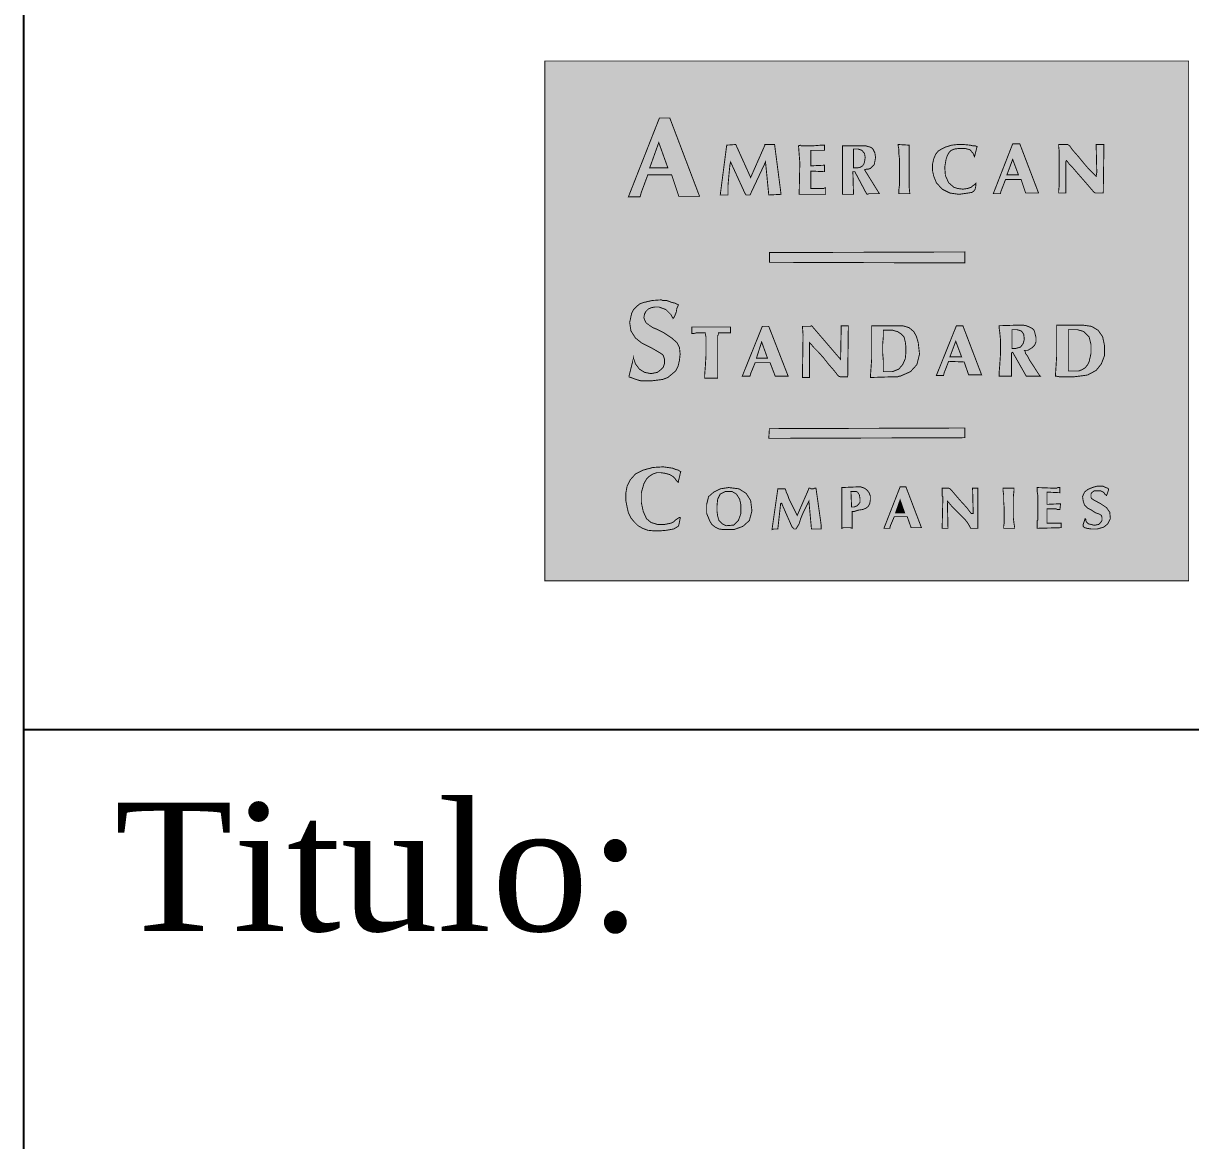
# Model space of a CAD drawing. Extents: x -9638 to -5438, y -3307 to 2633.
# Drawn here: x -9282 to -8737, y -2774 to -2252 of the extents above; entities that cross this region are included whole.
import ezdxf

# ---------------------------------------------------------------- set-up
doc = ezdxf.new("R2010")
doc.units = 0
doc.header["$LTSCALE"] = 45
doc.header["$MEASUREMENT"] = 0
doc.layers.add('CAMADA_1', color=7, linetype='CONTINUOUS')
doc.layers.add('FINA', color=7, linetype='CONTINUOUS')
doc.styles.add('FA', font='TIMES.TTF')

msp = doc.modelspace()

# ---------------------------------------------------------------- linework, layer by layer
at = {"layer": 'CAMADA_1', "color": 5, "linetype": 'CONTINUOUS', "const_width": 0.42}
msp.add_lwpolyline([(-9038.529, -2512.779), (-8737.717, -2512.779), (-8737.717, -2270.013), (-9038.529, -2270.013), (-9038.529, -2512.779)], dxfattribs=at)
at = {"layer": 'CAMADA_1', "color": 7, "linetype": 'CONTINUOUS', "const_width": 0.42}
for points in [[(-8979.274, -2323.222), (-8990.46, -2323.222), (-8993.483, -2331.385), (-8994.087, -2333.501), (-8999.529, -2333.501), (-8985.018, -2296.617), (-8980.181, -2296.617), (-8966.274, -2333.199), (-8975.948, -2333.199), (-8979.274, -2323.222)], [(-8989.552, -2319.896), (-8981.088, -2319.896), (-8985.321, -2308.105), (-8989.552, -2319.896)], [(-8949.344, -2309.013), (-8942.39, -2324.431), (-8935.739, -2309.315), (-8935.739, -2309.013), (-8931.205, -2309.013), (-8928.181, -2332.292), (-8933.925, -2332.594), (-8935.436, -2317.175), (-8942.693, -2332.594), (-8944.506, -2332.594), (-8945.111, -2331.687), (-8951.762, -2317.175), (-8952.064, -2318.385), (-8952.367, -2321.408), (-8952.669, -2324.734), (-8952.972, -2328.06), (-8952.972, -2329.873), (-8952.972, -2331.385), (-8952.972, -2332.292), (-8952.972, -2332.594), (-8956.599, -2332.594), (-8953.576, -2309.315), (-8949.344, -2309.013)], [(-8907.925, -2318.687), (-8907.925, -2321.71), (-8914.273, -2321.408), (-8914.273, -2329.571), (-8913.971, -2329.571), (-8912.762, -2329.571), (-8911.553, -2329.571), (-8910.041, -2329.571), (-8908.833, -2329.571), (-8908.227, -2329.571), (-8907.623, -2329.268), (-8907.32, -2329.268), (-8907.32, -2332.292), (-8919.716, -2332.292), (-8919.414, -2317.478), (-8920.018, -2309.618), (-8919.111, -2309.315), (-8918.809, -2309.618), (-8916.995, -2309.618), (-8913.064, -2309.618), (-8909.437, -2309.315), (-8907.925, -2309.315), (-8907.925, -2311.733), (-8914.273, -2311.733), (-8914.273, -2318.989), (-8907.925, -2318.687)], [(-8889.181, -2320.803), (-8882.227, -2331.99), (-8885.855, -2331.99), (-8887.064, -2331.99), (-8887.972, -2332.292), (-8888.577, -2331.385), (-8893.717, -2321.71), (-8894.623, -2321.71), (-8894.32, -2332.292), (-8894.623, -2332.292), (-8895.53, -2332.292), (-8896.74, -2332.292), (-8897.948, -2332.292), (-8898.553, -2332.292), (-8899.157, -2332.292), (-8899.46, -2332.292), (-8899.46, -2331.99), (-8899.46, -2331.083), (-8899.46, -2329.873), (-8899.46, -2328.966), (-8899.46, -2328.362), (-8899.46, -2328.06), (-8899.46, -2327.454), (-8899.46, -2326.85), (-8899.46, -2323.525), (-8899.46, -2317.478), (-8899.46, -2314.454), (-8899.46, -2312.036), (-8899.46, -2310.222), (-8899.46, -2309.618), (-8890.087, -2309.618), (-8889.786, -2309.618), (-8889.181, -2309.618), (-8888.878, -2309.618), (-8888.577, -2309.618), (-8887.67, -2309.919), (-8886.46, -2310.222), (-8885.855, -2310.524), (-8885.25, -2311.129), (-8884.344, -2312.943), (-8884.041, -2315.059), (-8884.344, -2316.873), (-8884.647, -2318.385), (-8884.949, -2318.687), (-8885.553, -2319.292), (-8886.158, -2319.896), (-8886.46, -2320.199), (-8887.367, -2320.501), (-8888.274, -2320.501), (-8888.878, -2320.803), (-8889.181, -2320.803)], [(-8894.32, -2311.129), (-8894.32, -2319.896), (-8894.018, -2319.896), (-8893.717, -2319.896), (-8892.809, -2319.896), (-8892.204, -2319.896), (-8890.995, -2319.594), (-8890.087, -2318.989), (-8889.484, -2318.083), (-8889.181, -2317.175), (-8888.878, -2315.059), (-8889.181, -2313.246), (-8890.39, -2311.733), (-8892.204, -2311.129), (-8892.809, -2311.129), (-8893.717, -2311.129), (-8894.018, -2311.129), (-8894.32, -2311.129)], [(-8868.018, -2331.99), (-8873.157, -2331.99), (-8873.157, -2331.385), (-8873.157, -2330.176), (-8872.856, -2328.06), (-8872.856, -2325.339), (-8872.856, -2319.896), (-8872.856, -2315.664), (-8873.157, -2313.246), (-8873.157, -2311.129), (-8873.46, -2309.618), (-8873.46, -2309.013), (-8868.321, -2309.315), (-8868.321, -2328.966), (-8868.018, -2331.99)], [(-8836.577, -2309.919), (-8837.786, -2314.757), (-8838.088, -2314.152), (-8838.088, -2313.85), (-8838.391, -2313.246), (-8839.902, -2311.431), (-8842.321, -2310.827), (-8844.739, -2310.827), (-8847.158, -2311.129), (-8848.67, -2311.733), (-8849.576, -2312.641), (-8850.484, -2314.152), (-8851.089, -2315.966), (-8851.693, -2319.594), (-8851.39, -2323.525), (-8849.879, -2326.85), (-8847.461, -2328.966), (-8845.646, -2329.571), (-8843.228, -2329.873), (-8841.111, -2329.571), (-8839.298, -2328.966), (-8838.693, -2328.362), (-8837.786, -2327.757), (-8837.483, -2327.454), (-8837.182, -2327.152), (-8837.182, -2328.362), (-8837.483, -2329.873), (-8838.088, -2330.78), (-8838.995, -2331.385), (-8840.809, -2331.687), (-8845.042, -2332.292), (-8849.275, -2331.687), (-8852.902, -2329.873), (-8855.623, -2326.85), (-8856.832, -2323.826), (-8857.437, -2321.106), (-8857.437, -2318.385), (-8856.832, -2315.664), (-8855.925, -2313.547), (-8854.716, -2312.036), (-8853.204, -2311.129), (-8851.39, -2310.222), (-8848.367, -2309.315), (-8845.646, -2309.013), (-8842.925, -2309.013), (-8839.902, -2309.315), (-8838.693, -2309.618), (-8837.483, -2309.618), (-8836.879, -2309.919), (-8836.577, -2309.919)], [(-8816.019, -2325.339), (-8823.275, -2325.339), (-8825.391, -2330.78), (-8825.692, -2331.99), (-8829.018, -2331.99), (-8819.949, -2308.71), (-8816.623, -2308.71), (-8807.856, -2331.687), (-8813.902, -2331.687), (-8816.019, -2325.339)], [(-8782.158, -2331.083), (-8785.786, -2326.85), (-8790.019, -2322.013), (-8791.833, -2319.896), (-8793.344, -2318.385), (-8794.251, -2317.175), (-8794.856, -2316.571), (-8795.158, -2317.175), (-8795.158, -2318.385), (-8795.158, -2320.199), (-8795.158, -2322.617), (-8795.158, -2325.036), (-8795.158, -2327.454), (-8795.158, -2329.571), (-8795.158, -2331.083), (-8795.158, -2331.687), (-8798.483, -2331.687), (-8798.483, -2330.78), (-8798.181, -2328.06), (-8798.181, -2324.129), (-8798.181, -2319.896), (-8798.181, -2315.966), (-8798.181, -2312.338), (-8798.483, -2309.919), (-8798.483, -2309.013), (-8797.879, -2309.013), (-8796.67, -2309.013), (-8795.46, -2309.013), (-8794.251, -2309.013), (-8793.344, -2309.618), (-8791.833, -2311.733), (-8789.414, -2314.454), (-8786.693, -2317.78), (-8784.88, -2319.896), (-8783.065, -2321.71), (-8781.553, -2323.222), (-8780.95, -2323.826), (-8780.647, -2322.013), (-8780.95, -2309.013), (-8777.321, -2309.013), (-8777.624, -2331.687), (-8780.647, -2331.687), (-8780.95, -2331.687), (-8781.251, -2331.687), (-8781.856, -2331.385), (-8782.158, -2331.083)], [(-8822.669, -2323.222), (-8817.228, -2323.222), (-8819.949, -2315.966), (-8822.669, -2323.222)], [(-8933.623, -2364.036), (-8933.623, -2359.5), (-8842.321, -2359.199), (-8842.321, -2364.338), (-8933.623, -2364.036)], [(-8997.111, -2408.779), (-8997.111, -2409.082), (-8996.808, -2409.687), (-8996.506, -2410.593), (-8996.204, -2411.501), (-8994.39, -2413.919), (-8991.971, -2415.431), (-8988.948, -2416.035), (-8985.924, -2415.431), (-8984.413, -2414.221), (-8983.204, -2413.012), (-8982.599, -2411.198), (-8982.599, -2409.384), (-8982.901, -2408.478), (-8983.204, -2407.57), (-8983.809, -2406.965), (-8984.715, -2406.361), (-8986.227, -2405.455), (-8988.344, -2404.245), (-8990.762, -2403.036), (-8993.181, -2401.826), (-8996.204, -2399.408), (-8998.32, -2396.082), (-8998.925, -2392.152), (-8998.017, -2387.919), (-8997.111, -2386.105), (-8995.599, -2384.594), (-8994.087, -2383.384), (-8992.273, -2382.78), (-8988.344, -2381.872), (-8984.111, -2381.57), (-8983.506, -2381.872), (-8982.599, -2381.872), (-8981.692, -2381.872), (-8980.786, -2382.175), (-8979.274, -2382.78), (-8977.762, -2383.082), (-8976.553, -2383.687), (-8976.251, -2383.687), (-8976.251, -2384.292), (-8976.855, -2385.501), (-8977.157, -2387.315), (-8977.762, -2388.826), (-8978.064, -2389.431), (-8978.367, -2390.035), (-8978.669, -2390.338), (-8978.669, -2390.035), (-8978.971, -2389.734), (-8979.274, -2389.129), (-8979.576, -2388.524), (-8981.995, -2386.105), (-8985.321, -2384.896), (-8987.134, -2384.896), (-8988.646, -2385.198), (-8990.157, -2385.803), (-8991.367, -2387.012), (-8991.971, -2388.221), (-8992.273, -2389.734), (-8991.971, -2390.943), (-8991.367, -2392.152), (-8990.762, -2392.757), (-8990.157, -2393.058), (-8989.552, -2393.664), (-8988.948, -2393.966), (-8988.041, -2394.571), (-8986.529, -2395.175), (-8984.715, -2396.082), (-8982.901, -2396.989), (-8979.274, -2399.408), (-8976.855, -2401.524), (-8975.645, -2403.942), (-8975.343, -2406.965), (-8975.645, -2409.687), (-8976.251, -2412.407), (-8977.459, -2414.826), (-8979.274, -2416.338), (-8981.088, -2417.849), (-8983.506, -2418.756), (-8988.344, -2419.361), (-8993.785, -2419.361), (-8994.994, -2419.058), (-8996.808, -2418.454), (-8998.32, -2417.849), (-8999.227, -2417.547), (-8999.227, -2417.245), (-8998.925, -2416.035), (-8997.414, -2409.989), (-8997.111, -2408.779)], [(-8963.552, -2396.989), (-8967.785, -2396.989), (-8968.994, -2397.291), (-8969.297, -2397.291), (-8969.902, -2397.291), (-8969.902, -2394.268), (-8951.762, -2394.268), (-8951.762, -2396.989), (-8952.367, -2396.989), (-8953.576, -2396.989), (-8955.088, -2396.989), (-8956.297, -2396.989), (-8957.506, -2396.989), (-8957.506, -2397.291), (-8957.506, -2397.896), (-8957.809, -2398.198), (-8957.809, -2398.501), (-8957.809, -2399.105), (-8957.809, -2399.408), (-8957.809, -2399.71), (-8957.809, -2400.314), (-8957.809, -2418.152), (-8963.855, -2418.152), (-8963.855, -2416.338), (-8963.552, -2412.407), (-8963.251, -2407.57), (-8963.251, -2403.036), (-8963.251, -2400.919), (-8963.251, -2398.803), (-8963.552, -2397.594), (-8963.552, -2396.989)], [(-8933.32, -2410.896), (-8940.274, -2410.896), (-8942.39, -2416.035), (-8942.693, -2417.245), (-8946.321, -2417.245), (-8936.948, -2393.966), (-8933.925, -2393.966), (-8924.855, -2417.245), (-8930.902, -2417.245), (-8933.32, -2410.896)], [(-8913.367, -2394.268), (-8900.367, -2409.384), (-8900.065, -2393.664), (-8896.74, -2393.664), (-8897.041, -2417.547), (-8897.646, -2417.547), (-8898.855, -2417.547), (-8900.367, -2417.547), (-8901.274, -2417.245), (-8901.879, -2416.64), (-8902.483, -2415.733), (-8903.994, -2413.919), (-8906.111, -2411.501), (-8908.227, -2408.779), (-8910.646, -2406.058), (-8912.762, -2403.942), (-8914.273, -2402.128), (-8914.879, -2401.524), (-8914.879, -2417.849), (-8918.204, -2417.849), (-8917.902, -2397.896), (-8918.204, -2393.966), (-8914.576, -2393.966), (-8913.971, -2393.664), (-8913.367, -2394.268)], [(-8877.088, -2417.547), (-8886.46, -2417.849), (-8885.855, -2409.384), (-8885.855, -2393.664), (-8873.157, -2393.664), (-8872.553, -2393.664), (-8872.251, -2393.664), (-8871.948, -2393.664), (-8871.344, -2393.664), (-8868.321, -2394.571), (-8866.205, -2396.385), (-8864.995, -2398.501), (-8864.088, -2401.524), (-8863.483, -2406.965), (-8864.692, -2411.803), (-8867.716, -2415.128), (-8872.553, -2417.245), (-8873.157, -2417.245), (-8873.762, -2417.547), (-8874.67, -2417.547), (-8875.274, -2417.547), (-8875.879, -2417.547), (-8876.181, -2417.547), (-8876.483, -2417.547), (-8877.088, -2417.547)], [(-8842.623, -2410.593), (-8849.879, -2410.292), (-8851.995, -2415.733), (-8852.298, -2416.943), (-8855.623, -2416.943), (-8846.251, -2393.664), (-8843.228, -2393.664), (-8834.46, -2416.64), (-8840.507, -2416.64), (-8842.623, -2410.593)], [(-8826.298, -2393.664), (-8816.925, -2393.361), (-8816.321, -2393.361), (-8816.019, -2393.361), (-8815.716, -2393.361), (-8815.112, -2393.361), (-8813.6, -2393.664), (-8812.088, -2394.268), (-8810.879, -2394.873), (-8809.972, -2395.78), (-8809.67, -2396.687), (-8809.367, -2397.896), (-8809.065, -2399.105), (-8809.065, -2400.012), (-8809.065, -2401.222), (-8809.67, -2402.733), (-8810.879, -2403.942), (-8812.39, -2404.85), (-8812.996, -2405.152), (-8813.902, -2405.152), (-8814.205, -2405.152), (-8814.507, -2405.152), (-8814.205, -2405.455), (-8813.902, -2406.664), (-8812.996, -2407.873), (-8812.088, -2409.687), (-8810.274, -2412.407), (-8808.763, -2414.826), (-8807.553, -2416.64), (-8806.949, -2417.245), (-8813.6, -2417.245), (-8819.949, -2406.058), (-8820.554, -2406.361), (-8820.554, -2417.245), (-8826.298, -2417.245), (-8826.298, -2415.733), (-8825.995, -2412.105), (-8825.692, -2407.57), (-8825.692, -2403.338), (-8825.692, -2399.71), (-8825.995, -2396.687), (-8826.298, -2394.571), (-8826.298, -2393.664)], [(-8799.995, -2417.245), (-8799.391, -2407.873), (-8799.391, -2393.361), (-8799.089, -2393.361), (-8798.181, -2393.361), (-8796.67, -2393.361), (-8795.158, -2393.361), (-8791.227, -2393.361), (-8787.298, -2393.361), (-8783.065, -2393.966), (-8780.042, -2395.78), (-8777.926, -2398.803), (-8777.019, -2403.036), (-8777.019, -2407.57), (-8778.53, -2411.501), (-8780.95, -2414.524), (-8784.88, -2416.64), (-8786.693, -2416.943), (-8789.112, -2417.245), (-8791.53, -2417.547), (-8793.949, -2417.547), (-8795.763, -2417.547), (-8797.879, -2417.547), (-8799.391, -2417.245), (-8799.995, -2417.245)], [(-8877.693, -2395.78), (-8880.414, -2395.78), (-8880.414, -2396.687), (-8880.414, -2399.105), (-8880.716, -2402.431), (-8880.716, -2406.361), (-8880.414, -2409.687), (-8880.414, -2412.407), (-8880.414, -2414.524), (-8880.414, -2415.128), (-8877.995, -2415.128), (-8877.39, -2415.128), (-8877.088, -2415.128), (-8876.786, -2415.128), (-8876.181, -2415.128), (-8873.157, -2413.919), (-8871.344, -2411.803), (-8870.134, -2409.082), (-8869.833, -2406.058), (-8869.833, -2403.641), (-8870.134, -2401.222), (-8870.739, -2398.803), (-8872.251, -2397.291), (-8872.856, -2396.989), (-8873.762, -2396.385), (-8874.972, -2396.082), (-8875.879, -2395.78), (-8876.483, -2395.78), (-8876.786, -2395.78), (-8877.088, -2395.78), (-8877.693, -2395.78)], [(-8820.252, -2395.477), (-8820.252, -2404.245), (-8819.949, -2404.245), (-8819.646, -2404.245), (-8819.042, -2404.245), (-8818.437, -2404.245), (-8816.321, -2403.641), (-8815.112, -2402.128), (-8814.507, -2400.012), (-8814.809, -2397.594), (-8815.414, -2396.687), (-8816.019, -2396.082), (-8816.925, -2395.78), (-8818.135, -2395.477), (-8818.739, -2395.477), (-8819.646, -2395.477), (-8819.949, -2395.477), (-8820.252, -2395.477)], [(-8791.227, -2395.477), (-8793.949, -2395.477), (-8793.949, -2414.826), (-8790.623, -2414.826), (-8790.321, -2414.826), (-8789.717, -2414.826), (-8789.414, -2414.826), (-8789.112, -2414.826), (-8787.6, -2414.221), (-8786.089, -2413.315), (-8784.88, -2411.803), (-8784.274, -2410.593), (-8783.367, -2406.664), (-8783.367, -2402.431), (-8784.274, -2398.803), (-8786.39, -2396.687), (-8786.693, -2396.385), (-8787.6, -2396.082), (-8788.81, -2395.78), (-8789.717, -2395.477), (-8790.019, -2395.477), (-8790.321, -2395.477), (-8790.926, -2395.477), (-8791.227, -2395.477)], [(-8939.669, -2408.779), (-8934.529, -2408.779), (-8937.251, -2401.222), (-8939.669, -2408.779)], [(-8849.275, -2408.175), (-8843.832, -2408.175), (-8846.553, -2400.919), (-8849.275, -2408.175)], [(-8933.925, -2446.267), (-8933.623, -2441.733), (-8842.321, -2441.43), (-8842.321, -2445.966), (-8933.925, -2446.267)], [(-8975.041, -2461.686), (-8976.251, -2466.826), (-8976.553, -2466.523), (-8977.157, -2465.919), (-8977.762, -2465.013), (-8978.669, -2464.105), (-8980.181, -2463.197), (-8982.297, -2462.593), (-8984.413, -2462.291), (-8986.227, -2462.291), (-8988.041, -2462.896), (-8989.855, -2464.105), (-8991.064, -2465.314), (-8992.273, -2467.43), (-8993.483, -2471.663), (-8993.483, -2476.198), (-8992.576, -2480.43), (-8991.064, -2483.756), (-8988.948, -2485.569), (-8985.924, -2486.477), (-8982.599, -2486.477), (-8979.576, -2485.872), (-8978.367, -2485.267), (-8977.459, -2484.361), (-8976.553, -2483.756), (-8975.645, -2483.152), (-8975.343, -2483.152), (-8975.343, -2483.756), (-8975.645, -2485.267), (-8975.948, -2486.779), (-8976.251, -2487.384), (-8978.367, -2488.593), (-8981.692, -2489.198), (-8985.018, -2489.5), (-8987.436, -2489.5), (-8990.46, -2489.198), (-8992.878, -2488.291), (-8994.994, -2487.081), (-8996.808, -2485.267), (-8998.32, -2483.454), (-8999.529, -2481.035), (-9000.134, -2478.314), (-9000.739, -2475.291), (-9000.739, -2471.965), (-9000.134, -2468.64), (-8998.622, -2465.616), (-8996.204, -2462.896), (-8992.576, -2461.082), (-8988.041, -2459.873), (-8983.204, -2459.57), (-8978.971, -2460.174), (-8977.459, -2460.78), (-8976.251, -2461.082), (-8975.343, -2461.686), (-8975.041, -2461.686)], [(-8952.669, -2469.244), (-8947.832, -2469.849), (-8944.506, -2471.965), (-8942.39, -2475.291), (-8941.785, -2480.128), (-8942.995, -2484.663), (-8946.018, -2487.384), (-8950.25, -2488.895), (-8955.088, -2488.895), (-8957.204, -2488.593), (-8959.018, -2487.686), (-8960.529, -2486.477), (-8961.436, -2484.966), (-8962.948, -2481.338), (-8962.948, -2477.105), (-8962.042, -2473.476), (-8959.622, -2471.361), (-8956.599, -2469.849), (-8952.669, -2469.244)], [(-8953.878, -2487.081), (-8950.25, -2486.779), (-8948.135, -2484.663), (-8946.925, -2481.338), (-8946.925, -2477.407), (-8947.529, -2474.686), (-8949.041, -2472.268), (-8951.158, -2471.059), (-8954.181, -2471.059), (-8956.599, -2472.268), (-8957.809, -2474.686), (-8958.111, -2477.709), (-8958.111, -2480.43), (-8957.809, -2482.546), (-8957.204, -2484.663), (-8955.692, -2486.175), (-8953.878, -2487.081)], [(-8920.623, -2482.244), (-8915.483, -2470.453), (-8915.181, -2469.547), (-8914.576, -2469.547), (-8914.273, -2469.849), (-8913.67, -2469.849), (-8913.064, -2469.849), (-8912.46, -2469.547), (-8911.856, -2469.547), (-8909.437, -2486.779), (-8909.437, -2488.593), (-8913.971, -2488.593), (-8915.181, -2475.593), (-8915.483, -2476.198), (-8916.39, -2478.012), (-8917.6, -2480.43), (-8918.506, -2482.546), (-8919.111, -2484.058), (-8919.716, -2486.175), (-8920.623, -2487.686), (-8921.227, -2488.593), (-8922.134, -2488.593), (-8923.041, -2487.686), (-8927.576, -2477.407), (-8927.878, -2476.5), (-8928.483, -2476.803), (-8928.483, -2477.709), (-8929.692, -2488.593), (-8929.995, -2488.593), (-8930.297, -2488.593), (-8930.902, -2488.593), (-8931.506, -2488.593), (-8932.413, -2488.895), (-8929.692, -2469.849), (-8926.366, -2469.849), (-8926.064, -2470.151), (-8925.762, -2471.361), (-8925.158, -2472.57), (-8924.553, -2474.384), (-8923.041, -2477.407), (-8921.832, -2479.826), (-8920.925, -2481.64), (-8920.623, -2482.244)], [(-8894.925, -2480.43), (-8894.925, -2488.291), (-8895.832, -2487.989), (-8896.74, -2487.989), (-8897.343, -2487.989), (-8898.251, -2487.989), (-8899.157, -2487.989), (-8899.763, -2488.291), (-8899.763, -2469.244), (-8892.809, -2468.942), (-8892.507, -2468.942), (-8891.902, -2468.942), (-8891.6, -2468.942), (-8890.995, -2468.942), (-8889.181, -2469.547), (-8887.972, -2470.453), (-8887.064, -2471.663), (-8886.46, -2473.175), (-8886.46, -2474.989), (-8886.763, -2476.803), (-8887.367, -2478.012), (-8888.577, -2478.919), (-8890.087, -2479.523), (-8892.204, -2479.826), (-8894.018, -2480.43), (-8894.925, -2480.43)], [(-8894.32, -2471.059), (-8895.53, -2471.059), (-8895.227, -2478.314), (-8894.018, -2478.314), (-8892.507, -2477.709), (-8891.297, -2476.198), (-8891.297, -2474.384), (-8891.6, -2472.57), (-8891.902, -2472.268), (-8892.204, -2471.663), (-8892.507, -2471.361), (-8893.111, -2471.059), (-8894.32, -2471.059)], [(-8869.228, -2482.849), (-8875.274, -2482.849), (-8877.088, -2487.081), (-8877.39, -2488.291), (-8880.111, -2488.291), (-8872.553, -2468.942), (-8869.833, -2468.942), (-8862.577, -2487.989), (-8867.414, -2487.989), (-8869.228, -2482.849)], [(-8838.995, -2481.338), (-8838.391, -2481.338), (-8838.693, -2469.547), (-8836.274, -2469.547), (-8836.274, -2488.291), (-8836.577, -2488.291), (-8837.786, -2488.291), (-8838.693, -2488.291), (-8839.6, -2488.291), (-8839.902, -2487.686), (-8840.205, -2487.081), (-8841.111, -2485.569), (-8842.321, -2484.058), (-8843.832, -2482.546), (-8846.251, -2480.128), (-8848.367, -2478.012), (-8849.879, -2476.198), (-8850.484, -2475.593), (-8850.181, -2488.291), (-8852.902, -2488.291), (-8852.599, -2474.686), (-8852.599, -2474.082), (-8852.599, -2473.779), (-8852.599, -2473.476), (-8852.902, -2473.175), (-8852.902, -2471.965), (-8852.902, -2471.059), (-8852.902, -2470.453), (-8852.902, -2469.849), (-8852.902, -2469.547), (-8852.599, -2469.547), (-8851.693, -2469.547), (-8850.484, -2469.547), (-8849.879, -2469.547), (-8849.275, -2469.849), (-8848.065, -2471.059), (-8846.553, -2472.873), (-8844.739, -2474.989), (-8841.414, -2478.617), (-8839.6, -2481.035), (-8839.298, -2481.338), (-8838.995, -2481.338)], [(-8819.042, -2488.291), (-8824.181, -2488.291), (-8824.181, -2487.384), (-8823.879, -2485.569), (-8823.879, -2482.546), (-8823.879, -2479.221), (-8824.181, -2475.593), (-8824.181, -2472.57), (-8824.484, -2470.453), (-8824.484, -2469.547), (-8819.344, -2469.547), (-8819.344, -2470.756), (-8819.646, -2473.476), (-8819.646, -2477.105), (-8819.646, -2480.733), (-8819.646, -2483.454), (-8819.344, -2485.872), (-8819.042, -2487.686), (-8819.042, -2488.291)], [(-8803.926, -2479.221), (-8803.926, -2485.872), (-8797.274, -2485.872), (-8797.274, -2487.989), (-8808.461, -2488.291), (-8808.461, -2487.989), (-8808.461, -2487.384), (-8808.461, -2486.175), (-8808.461, -2485.267), (-8808.461, -2484.663), (-8808.159, -2484.361), (-8808.159, -2483.756), (-8808.159, -2483.454), (-8808.159, -2480.43), (-8808.159, -2475.593), (-8808.159, -2473.175), (-8808.461, -2471.361), (-8808.461, -2469.849), (-8808.461, -2469.244), (-8800.6, -2469.547), (-8799.391, -2469.547), (-8798.786, -2469.244), (-8797.879, -2469.244), (-8797.879, -2471.663), (-8803.926, -2471.361), (-8803.926, -2477.105), (-8797.577, -2476.803), (-8797.879, -2479.523), (-8798.181, -2479.523), (-8798.483, -2479.523), (-8799.089, -2479.523), (-8799.693, -2479.221), (-8801.205, -2479.221), (-8802.716, -2479.221), (-8803.624, -2479.221), (-8803.926, -2479.221)], [(-8786.089, -2483.454), (-8786.089, -2483.756), (-8785.786, -2484.058), (-8785.786, -2484.663), (-8785.484, -2485.267), (-8784.577, -2486.175), (-8783.367, -2486.477), (-8782.158, -2486.779), (-8781.251, -2486.779), (-8779.74, -2486.477), (-8778.833, -2485.569), (-8778.228, -2484.663), (-8778.228, -2483.152), (-8778.53, -2482.244), (-8779.437, -2481.64), (-8781.251, -2481.035), (-8783.065, -2479.826), (-8784.88, -2478.919), (-8786.39, -2477.407), (-8786.996, -2475.593), (-8787.298, -2473.476), (-8786.39, -2471.361), (-8784.88, -2470.151), (-8782.763, -2469.244), (-8780.647, -2468.64), (-8778.53, -2468.64), (-8777.624, -2468.64), (-8776.414, -2469.244), (-8775.507, -2469.547), (-8775.205, -2469.849), (-8775.205, -2470.453), (-8775.507, -2471.361), (-8775.81, -2472.268), (-8776.112, -2472.873), (-8776.112, -2473.175), (-8776.112, -2472.873), (-8776.716, -2472.57), (-8777.019, -2471.965), (-8777.624, -2471.361), (-8778.833, -2470.756), (-8780.344, -2470.756), (-8781.856, -2470.756), (-8783.065, -2471.663), (-8783.367, -2472.268), (-8783.367, -2472.873), (-8783.367, -2473.779), (-8783.065, -2474.384), (-8782.158, -2474.989), (-8778.833, -2476.803), (-8776.112, -2478.617), (-8774.6, -2480.733), (-8774.297, -2483.756), (-8775.507, -2486.175), (-8777.321, -2487.686), (-8780.344, -2488.593), (-8783.367, -2488.593), (-8785.181, -2488.291), (-8786.39, -2487.989), (-8786.996, -2487.384), (-8786.996, -2486.477), (-8786.693, -2485.569), (-8786.39, -2484.663), (-8786.089, -2483.756), (-8786.089, -2483.454)], [(-8874.67, -2481.035), (-8870.437, -2481.035), (-8872.553, -2474.989), (-8874.67, -2481.035)]]:
    msp.add_lwpolyline(points, dxfattribs=at)
at = {"layer": 'CAMADA_1', "color": 5}
msp.add_solid([(-9038.529, -2512.779), (-8737.717, -2512.779), (-9038.529, -2270.013), (-8737.717, -2270.013)], dxfattribs=at)
at = {"layer": 'CAMADA_1', "color": 7}
for points in [[(-8989.552, -2319.896), (-8981.088, -2319.896), (-8989.552, -2319.896), (-8985.321, -2308.105)], [(-8822.669, -2323.222), (-8817.228, -2323.222), (-8822.669, -2323.222), (-8819.949, -2315.966)], [(-8933.623, -2364.036), (-8933.623, -2359.5), (-8842.321, -2364.338), (-8842.321, -2359.199)], [(-8939.669, -2408.779), (-8934.529, -2408.779), (-8939.669, -2408.779), (-8937.251, -2401.222)], [(-8849.275, -2408.175), (-8843.832, -2408.175), (-8849.275, -2408.175), (-8846.553, -2400.919)], [(-8933.925, -2446.267), (-8933.623, -2441.733), (-8842.321, -2445.966), (-8842.321, -2441.43)], [(-8874.67, -2481.035), (-8870.437, -2481.035), (-8874.67, -2481.035), (-8872.553, -2474.989)]]:
    msp.add_solid(points, dxfattribs=at)
at = {"layer": 'FINA'}
for p, q in [((-9282.237, -2207.197), (-9282.237, -3207.197)), ((-9282.237, -2582.197), (-5538.237, -2582.197))]:
    msp.add_line(p, q, dxfattribs=at)

# ---------------------------------------------------------------- texts
at = {"layer": 'FINA', "style": 'FA'}
msp.add_text('Titulo:', height=60, dxfattribs=at).set_placement((-9239.647, -2676.385))

doc.saveas('drawing.dxf')
